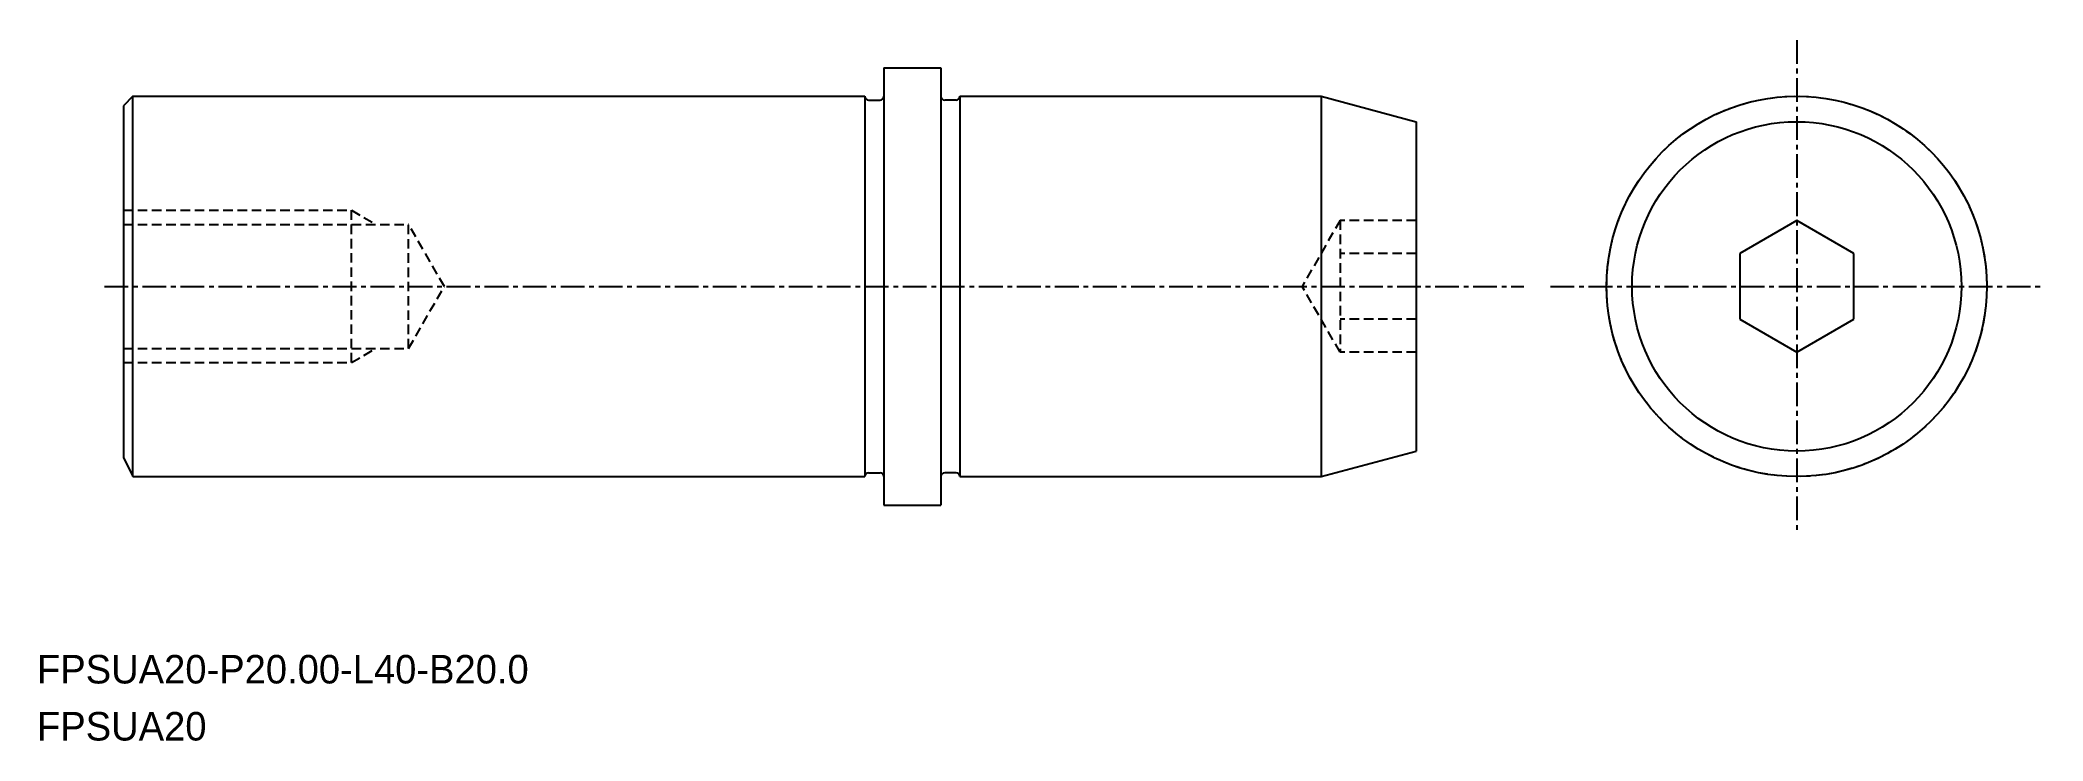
# Model space of a CAD drawing. Extents: x -1611 to -1506, y -753 to -716.
import ezdxf

# ---------------------------------------------------------------- set-up
doc = ezdxf.new("R2010")
doc.units = 0
doc.linetypes.add('CENTER', pattern=[2, 1.25, -0.25, 0.25, -0.25])
doc.linetypes.add('DASHED', pattern=[0.75, 0.5, -0.25])
doc.layers.get('0').update_dxf_attribs({"linetype": 'CONTINUOUS'})
doc.layers.add('CENTER', color=1, linetype='CENTER')

msp = doc.modelspace()

# ---------------------------------------------------------------- linework, layer by layer
at = {"color": 7, "linetype": 'CONTINUOUS'}
for p, q in [((-1566.6, -717.2), (-1566.6, -740.2)), ((-1566.6, -717.2), (-1563.6, -717.2)), ((-1606.1, -718.7), (-1606.6, -719.2)), ((-1606.6, -719.2), (-1606.6, -737.7)), ((-1606.1, -718.7), (-1567.6, -718.7)), ((-1606.1, -738.7), (-1606.1, -718.7)), ((-1567.6, -718.7), (-1567.6, -738.7)), ((-1567.4, -718.9), (-1566.8, -718.9)), ((-1562.8, -718.9), (-1563.4, -718.9)), ((-1562.6, -718.7), (-1543.6, -718.7)), ((-1562.6, -718.7), (-1562.6, -738.7)), ((-1543.6, -718.7), (-1538.6, -720.04)), ((-1538.6, -720.04), (-1538.6, -737.36)), ((-1518.58, -725.23), (-1521.58, -726.97)), ((-1515.58, -726.97), (-1518.58, -725.23)), ((-1521.58, -726.97), (-1521.58, -730.43)), ((-1515.58, -730.43), (-1515.58, -726.97)), ((-1521.58, -730.43), (-1518.58, -732.16)), ((-1518.58, -732.16), (-1515.58, -730.43)), ((-1543.6, -738.7), (-1538.6, -737.36)), ((-1606.6, -737.7), (-1606.1, -738.7)), ((-1567.4, -738.5), (-1566.8, -738.5)), ((-1562.8, -738.5), (-1563.4, -738.5)), ((-1606.1, -738.7), (-1567.6, -738.7)), ((-1562.6, -738.7), (-1543.6, -738.7)), ((-1566.6, -740.2), (-1563.6, -740.2))]:
    msp.add_line(p, q, dxfattribs=at)
at = {"linetype": 'CONTINUOUS'}
for p, q in [((-1563.6, -717.2), (-1563.6, -740.2)), ((-1543.6, -718.7), (-1543.6, -738.7))]:
    msp.add_line(p, q, dxfattribs=at)
at = {"color": 3, "linetype": 'DASHED'}
for p, q in [((-1606.6, -724.7), (-1594.6, -724.7)), ((-1594.6, -732.7), (-1594.6, -724.7)), ((-1594.6, -724.7), (-1593.31, -725.44)), ((-1606.6, -725.44), (-1591.6, -725.44)), ((-1589.72, -728.7), (-1591.6, -725.44)), ((-1591.6, -731.96), (-1591.6, -725.44)), ((-1542.6, -725.23), (-1544.6, -728.7)), ((-1538.6, -725.23), (-1542.6, -725.23)), ((-1542.6, -725.23), (-1542.6, -732.16)), ((-1538.6, -726.97), (-1542.6, -726.97)), ((-1591.6, -731.96), (-1589.72, -728.7)), ((-1542.6, -732.16), (-1544.6, -728.7)), ((-1538.6, -730.43), (-1542.6, -730.43)), ((-1606.6, -731.96), (-1591.6, -731.96)), ((-1594.6, -732.7), (-1593.31, -731.96)), ((-1538.6, -732.16), (-1542.6, -732.16)), ((-1606.6, -732.7), (-1594.6, -732.7))]:
    msp.add_line(p, q, dxfattribs=at)
msp.add_circle((-1518.58, -728.7), 10, dxfattribs=at)
at = {"linetype": 'CONTINUOUS'}
for radius in [10, 8.66]:
    msp.add_circle((-1518.58, -728.7), radius, dxfattribs=at)
at = {"color": 7, "linetype": 'CONTINUOUS'}
for centre, start, end in [((-1567.4, -718.7), 180, 270), ((-1566.8, -718.7), 270, 0), ((-1563.4, -718.7), 180, 270), ((-1562.8, -718.7), 270, 0), ((-1567.4, -738.7), 90, 180), ((-1566.8, -738.7), 0, 90), ((-1563.4, -738.7), 90, 180), ((-1562.8, -738.7), 0, 90)]:
    msp.add_arc(centre, 0.2, start, end, dxfattribs=at)
msp.add_point((-1594.6, -728.7), dxfattribs=at)
at = {"layer": 'CENTER', "color": 1, "linetype": 'CENTER'}
for p, q in [((-1518.58, -715.75), (-1518.58, -741.65)), ((-1607.6, -728.7), (-1532.94, -728.7)), ((-1531.53, -728.7), (-1505.63, -728.7))]:
    msp.add_line(p, q, dxfattribs=at)

# ---------------------------------------------------------------- texts
for s, p in [('FPSUA20-P20.00-L40-B20.0', (-1611.15, -749.58)), ('FPSUA20', (-1611.15, -752.58))]:
    msp.add_text(s, height=1.5).set_placement(p)

doc.saveas('drawing.dxf')
